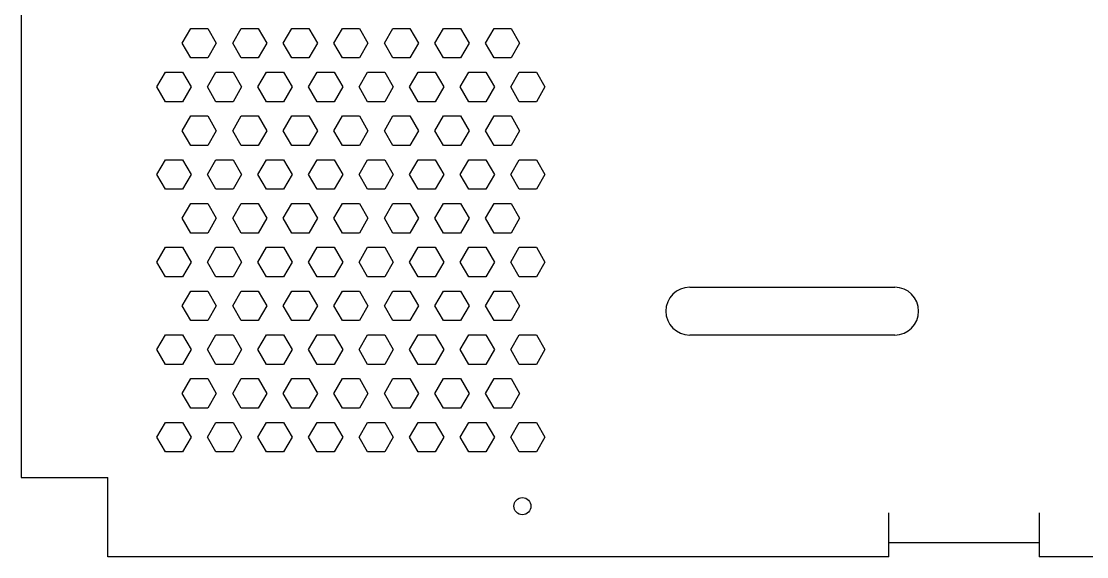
# Model space of a CAD drawing. Header units: millimetres. Extents: x -156 to 156, y 0 to 176.
# Drawn here: x -155.9 to 0, y 0 to 78.4 of the extents above; entities that cross this region are included whole.
import ezdxf

# ---------------------------------------------------------------- set-up
doc = ezdxf.new("R2010")
doc.units = ezdxf.units.MM

msp = doc.modelspace()

# ---------------------------------------------------------------- linework, layer by layer
at = {"color": 7, "linetype": 'Continuous', "lineweight": 25}
for p, q in [((-155.94, 164.4), (-155.94, 11.6)), ((-132.4, 75.18), (-131.15, 77.35)), ((-131.15, 77.35), (-128.65, 77.35)), ((-128.65, 77.35), (-127.4, 75.18)), ((-125, 75.18), (-123.75, 77.35)), ((-123.75, 77.35), (-121.25, 77.35)), ((-121.25, 77.35), (-120, 75.18)), ((-117.6, 75.18), (-116.35, 77.35)), ((-116.35, 77.35), (-113.85, 77.35)), ((-113.85, 77.35), (-112.6, 75.18)), ((-110.2, 75.18), (-108.95, 77.35)), ((-108.95, 77.35), (-106.45, 77.35)), ((-106.45, 77.35), (-105.2, 75.18)), ((-102.8, 75.18), (-101.55, 77.35)), ((-101.55, 77.35), (-99.05, 77.35)), ((-99.05, 77.35), (-97.8, 75.18)), ((-95.4, 75.18), (-94.15, 77.35)), ((-94.15, 77.35), (-91.65, 77.35)), ((-91.65, 77.35), (-90.4, 75.18)), ((-88, 75.18), (-86.75, 77.35)), ((-86.75, 77.35), (-84.25, 77.35)), ((-84.25, 77.35), (-83, 75.18)), ((-131.15, 73.02), (-132.4, 75.18)), ((-127.4, 75.18), (-128.65, 73.02)), ((-123.75, 73.02), (-125, 75.18)), ((-120, 75.18), (-121.25, 73.02)), ((-116.35, 73.02), (-117.6, 75.18)), ((-112.6, 75.18), (-113.85, 73.02)), ((-108.95, 73.02), (-110.2, 75.18)), ((-105.2, 75.18), (-106.45, 73.02)), ((-101.55, 73.02), (-102.8, 75.18)), ((-97.8, 75.18), (-99.05, 73.02)), ((-94.15, 73.02), (-95.4, 75.18)), ((-90.4, 75.18), (-91.65, 73.02)), ((-86.75, 73.02), (-88, 75.18)), ((-83, 75.18), (-84.25, 73.02)), ((-128.65, 73.02), (-131.15, 73.02)), ((-121.25, 73.02), (-123.75, 73.02)), ((-113.85, 73.02), (-116.35, 73.02)), ((-106.45, 73.02), (-108.95, 73.02)), ((-99.05, 73.02), (-101.55, 73.02)), ((-91.65, 73.02), (-94.15, 73.02)), ((-84.25, 73.02), (-86.75, 73.02)), ((-136.1, 68.77), (-134.85, 70.94)), ((-134.85, 70.94), (-132.35, 70.94)), ((-132.35, 70.94), (-131.1, 68.77)), ((-128.7, 68.77), (-127.45, 70.94)), ((-127.45, 70.94), (-124.95, 70.94)), ((-124.95, 70.94), (-123.7, 68.77)), ((-121.3, 68.77), (-120.05, 70.94)), ((-120.05, 70.94), (-117.55, 70.94)), ((-117.55, 70.94), (-116.3, 68.77)), ((-113.9, 68.77), (-112.65, 70.94)), ((-112.65, 70.94), (-110.15, 70.94)), ((-110.15, 70.94), (-108.9, 68.77)), ((-106.5, 68.77), (-105.25, 70.94)), ((-105.25, 70.94), (-102.75, 70.94)), ((-102.75, 70.94), (-101.5, 68.77)), ((-99.1, 68.77), (-97.85, 70.94)), ((-97.85, 70.94), (-95.35, 70.94)), ((-95.35, 70.94), (-94.1, 68.77)), ((-91.7, 68.77), (-90.45, 70.94)), ((-90.45, 70.94), (-87.95, 70.94)), ((-87.95, 70.94), (-86.7, 68.77)), ((-84.3, 68.77), (-83.05, 70.94)), ((-83.05, 70.94), (-80.55, 70.94)), ((-80.55, 70.94), (-79.3, 68.77)), ((-134.85, 66.61), (-136.1, 68.77)), ((-131.1, 68.77), (-132.35, 66.61)), ((-127.45, 66.61), (-128.7, 68.77)), ((-123.7, 68.77), (-124.95, 66.61)), ((-120.05, 66.61), (-121.3, 68.77)), ((-116.3, 68.77), (-117.55, 66.61)), ((-112.65, 66.61), (-113.9, 68.77)), ((-108.9, 68.77), (-110.15, 66.61)), ((-105.25, 66.61), (-106.5, 68.77)), ((-101.5, 68.77), (-102.75, 66.61)), ((-97.85, 66.61), (-99.1, 68.77)), ((-94.1, 68.77), (-95.35, 66.61)), ((-90.45, 66.61), (-91.7, 68.77)), ((-86.7, 68.77), (-87.95, 66.61)), ((-83.05, 66.61), (-84.3, 68.77)), ((-79.3, 68.77), (-80.55, 66.61)), ((-132.35, 66.61), (-134.85, 66.61)), ((-124.95, 66.61), (-127.45, 66.61)), ((-117.55, 66.61), (-120.05, 66.61)), ((-110.15, 66.61), (-112.65, 66.61)), ((-102.75, 66.61), (-105.25, 66.61)), ((-95.35, 66.61), (-97.85, 66.61)), ((-87.95, 66.61), (-90.45, 66.61)), ((-80.55, 66.61), (-83.05, 66.61)), ((-132.4, 62.37), (-131.15, 64.53)), ((-131.15, 64.53), (-128.65, 64.53)), ((-128.65, 64.53), (-127.4, 62.37)), ((-125, 62.37), (-123.75, 64.53)), ((-123.75, 64.53), (-121.25, 64.53)), ((-121.25, 64.53), (-120, 62.37)), ((-117.6, 62.37), (-116.35, 64.53)), ((-116.35, 64.53), (-113.85, 64.53)), ((-113.85, 64.53), (-112.6, 62.37)), ((-110.2, 62.37), (-108.95, 64.53)), ((-108.95, 64.53), (-106.45, 64.53)), ((-106.45, 64.53), (-105.2, 62.37)), ((-102.8, 62.37), (-101.55, 64.53)), ((-101.55, 64.53), (-99.05, 64.53)), ((-99.05, 64.53), (-97.8, 62.37)), ((-95.4, 62.37), (-94.15, 64.53)), ((-94.15, 64.53), (-91.65, 64.53)), ((-91.65, 64.53), (-90.4, 62.37)), ((-88, 62.37), (-86.75, 64.53)), ((-86.75, 64.53), (-84.25, 64.53)), ((-84.25, 64.53), (-83, 62.37)), ((-131.15, 60.2), (-132.4, 62.37)), ((-127.4, 62.37), (-128.65, 60.2)), ((-123.75, 60.2), (-125, 62.37)), ((-120, 62.37), (-121.25, 60.2)), ((-116.35, 60.2), (-117.6, 62.37)), ((-112.6, 62.37), (-113.85, 60.2)), ((-108.95, 60.2), (-110.2, 62.37)), ((-105.2, 62.37), (-106.45, 60.2)), ((-101.55, 60.2), (-102.8, 62.37)), ((-97.8, 62.37), (-99.05, 60.2)), ((-94.15, 60.2), (-95.4, 62.37)), ((-90.4, 62.37), (-91.65, 60.2)), ((-86.75, 60.2), (-88, 62.37)), ((-83, 62.37), (-84.25, 60.2)), ((-128.65, 60.2), (-131.15, 60.2)), ((-121.25, 60.2), (-123.75, 60.2)), ((-113.85, 60.2), (-116.35, 60.2)), ((-106.45, 60.2), (-108.95, 60.2)), ((-99.05, 60.2), (-101.55, 60.2)), ((-91.65, 60.2), (-94.15, 60.2)), ((-84.25, 60.2), (-86.75, 60.2)), ((-136.1, 55.96), (-134.85, 58.12)), ((-134.85, 58.12), (-132.35, 58.12)), ((-132.35, 58.12), (-131.1, 55.96)), ((-128.7, 55.96), (-127.45, 58.12)), ((-127.45, 58.12), (-124.95, 58.12)), ((-124.95, 58.12), (-123.7, 55.96)), ((-121.3, 55.96), (-120.05, 58.12)), ((-120.05, 58.12), (-117.55, 58.12)), ((-117.55, 58.12), (-116.3, 55.96)), ((-113.9, 55.96), (-112.65, 58.12)), ((-112.65, 58.12), (-110.15, 58.12)), ((-110.15, 58.12), (-108.9, 55.96)), ((-106.5, 55.96), (-105.25, 58.12)), ((-105.25, 58.12), (-102.75, 58.12)), ((-102.75, 58.12), (-101.5, 55.96)), ((-99.1, 55.96), (-97.85, 58.12)), ((-97.85, 58.12), (-95.35, 58.12)), ((-95.35, 58.12), (-94.1, 55.96)), ((-91.7, 55.96), (-90.45, 58.12)), ((-90.45, 58.12), (-87.95, 58.12)), ((-87.95, 58.12), (-86.7, 55.96)), ((-84.3, 55.96), (-83.05, 58.12)), ((-83.05, 58.12), (-80.55, 58.12)), ((-80.55, 58.12), (-79.3, 55.96)), ((-134.85, 53.79), (-136.1, 55.96)), ((-131.1, 55.96), (-132.35, 53.79)), ((-127.45, 53.79), (-128.7, 55.96)), ((-123.7, 55.96), (-124.95, 53.79)), ((-120.05, 53.79), (-121.3, 55.96)), ((-116.3, 55.96), (-117.55, 53.79)), ((-112.65, 53.79), (-113.9, 55.96)), ((-108.9, 55.96), (-110.15, 53.79)), ((-105.25, 53.79), (-106.5, 55.96)), ((-101.5, 55.96), (-102.75, 53.79)), ((-97.85, 53.79), (-99.1, 55.96)), ((-94.1, 55.96), (-95.35, 53.79)), ((-90.45, 53.79), (-91.7, 55.96)), ((-86.7, 55.96), (-87.95, 53.79)), ((-83.05, 53.79), (-84.3, 55.96)), ((-79.3, 55.96), (-80.55, 53.79)), ((-132.35, 53.79), (-134.85, 53.79)), ((-124.95, 53.79), (-127.45, 53.79)), ((-117.55, 53.79), (-120.05, 53.79)), ((-110.15, 53.79), (-112.65, 53.79)), ((-102.75, 53.79), (-105.25, 53.79)), ((-95.35, 53.79), (-97.85, 53.79)), ((-87.95, 53.79), (-90.45, 53.79)), ((-80.55, 53.79), (-83.05, 53.79)), ((-132.4, 49.55), (-131.15, 51.71)), ((-131.15, 51.71), (-128.65, 51.71)), ((-128.65, 51.71), (-127.4, 49.55)), ((-125, 49.55), (-123.75, 51.71)), ((-123.75, 51.71), (-121.25, 51.71)), ((-121.25, 51.71), (-120, 49.55)), ((-117.6, 49.55), (-116.35, 51.71)), ((-116.35, 51.71), (-113.85, 51.71)), ((-113.85, 51.71), (-112.6, 49.55)), ((-110.2, 49.55), (-108.95, 51.71)), ((-108.95, 51.71), (-106.45, 51.71)), ((-106.45, 51.71), (-105.2, 49.55)), ((-102.8, 49.55), (-101.55, 51.71)), ((-101.55, 51.71), (-99.05, 51.71)), ((-99.05, 51.71), (-97.8, 49.55)), ((-95.4, 49.55), (-94.15, 51.71)), ((-94.15, 51.71), (-91.65, 51.71)), ((-91.65, 51.71), (-90.4, 49.55)), ((-88, 49.55), (-86.75, 51.71)), ((-86.75, 51.71), (-84.25, 51.71)), ((-84.25, 51.71), (-83, 49.55)), ((-131.15, 47.38), (-132.4, 49.55)), ((-127.4, 49.55), (-128.65, 47.38)), ((-123.75, 47.38), (-125, 49.55)), ((-120, 49.55), (-121.25, 47.38)), ((-116.35, 47.38), (-117.6, 49.55)), ((-112.6, 49.55), (-113.85, 47.38)), ((-108.95, 47.38), (-110.2, 49.55)), ((-105.2, 49.55), (-106.45, 47.38)), ((-101.55, 47.38), (-102.8, 49.55)), ((-97.8, 49.55), (-99.05, 47.38)), ((-94.15, 47.38), (-95.4, 49.55)), ((-90.4, 49.55), (-91.65, 47.38)), ((-86.75, 47.38), (-88, 49.55)), ((-83, 49.55), (-84.25, 47.38)), ((-128.65, 47.38), (-131.15, 47.38)), ((-121.25, 47.38), (-123.75, 47.38)), ((-113.85, 47.38), (-116.35, 47.38)), ((-106.45, 47.38), (-108.95, 47.38)), ((-99.05, 47.38), (-101.55, 47.38)), ((-91.65, 47.38), (-94.15, 47.38)), ((-84.25, 47.38), (-86.75, 47.38)), ((-136.1, 43.14), (-134.85, 45.3)), ((-134.85, 45.3), (-132.35, 45.3)), ((-132.35, 45.3), (-131.1, 43.14)), ((-128.7, 43.14), (-127.45, 45.3)), ((-127.45, 45.3), (-124.95, 45.3)), ((-124.95, 45.3), (-123.7, 43.14)), ((-121.3, 43.14), (-120.05, 45.3)), ((-120.05, 45.3), (-117.55, 45.3)), ((-117.55, 45.3), (-116.3, 43.14)), ((-113.9, 43.14), (-112.65, 45.3)), ((-112.65, 45.3), (-110.15, 45.3)), ((-110.15, 45.3), (-108.9, 43.14)), ((-106.5, 43.14), (-105.25, 45.3)), ((-105.25, 45.3), (-102.75, 45.3)), ((-102.75, 45.3), (-101.5, 43.14)), ((-99.1, 43.14), (-97.85, 45.3)), ((-97.85, 45.3), (-95.35, 45.3)), ((-95.35, 45.3), (-94.1, 43.14)), ((-91.7, 43.14), (-90.45, 45.3)), ((-90.45, 45.3), (-87.95, 45.3)), ((-87.95, 45.3), (-86.7, 43.14)), ((-84.3, 43.14), (-83.05, 45.3)), ((-83.05, 45.3), (-80.55, 45.3)), ((-80.55, 45.3), (-79.3, 43.14)), ((-134.85, 40.97), (-136.1, 43.14)), ((-131.1, 43.14), (-132.35, 40.97)), ((-127.45, 40.97), (-128.7, 43.14)), ((-123.7, 43.14), (-124.95, 40.97)), ((-120.05, 40.97), (-121.3, 43.14)), ((-116.3, 43.14), (-117.55, 40.97)), ((-112.65, 40.97), (-113.9, 43.14)), ((-108.9, 43.14), (-110.15, 40.97)), ((-105.25, 40.97), (-106.5, 43.14)), ((-101.5, 43.14), (-102.75, 40.97)), ((-97.85, 40.97), (-99.1, 43.14)), ((-94.1, 43.14), (-95.35, 40.97)), ((-90.45, 40.97), (-91.7, 43.14)), ((-86.7, 43.14), (-87.95, 40.97)), ((-83.05, 40.97), (-84.3, 43.14)), ((-79.3, 43.14), (-80.55, 40.97)), ((-132.35, 40.97), (-134.85, 40.97)), ((-124.95, 40.97), (-127.45, 40.97)), ((-117.55, 40.97), (-120.05, 40.97)), ((-110.15, 40.97), (-112.65, 40.97)), ((-102.75, 40.97), (-105.25, 40.97)), ((-95.35, 40.97), (-97.85, 40.97)), ((-87.95, 40.97), (-90.45, 40.97)), ((-80.55, 40.97), (-83.05, 40.97)), ((-58.1, 39.45), (-28.1, 39.45)), ((-132.4, 36.73), (-131.15, 38.9)), ((-131.15, 38.9), (-128.65, 38.9)), ((-128.65, 38.9), (-127.4, 36.73)), ((-125, 36.73), (-123.75, 38.9)), ((-123.75, 38.9), (-121.25, 38.9)), ((-121.25, 38.9), (-120, 36.73)), ((-117.6, 36.73), (-116.35, 38.9)), ((-116.35, 38.9), (-113.85, 38.9)), ((-113.85, 38.9), (-112.6, 36.73)), ((-110.2, 36.73), (-108.95, 38.9)), ((-108.95, 38.9), (-106.45, 38.9)), ((-106.45, 38.9), (-105.2, 36.73)), ((-102.8, 36.73), (-101.55, 38.9)), ((-101.55, 38.9), (-99.05, 38.9)), ((-99.05, 38.9), (-97.8, 36.73)), ((-95.4, 36.73), (-94.15, 38.9)), ((-94.15, 38.9), (-91.65, 38.9)), ((-91.65, 38.9), (-90.4, 36.73)), ((-88, 36.73), (-86.75, 38.9)), ((-86.75, 38.9), (-84.25, 38.9)), ((-84.25, 38.9), (-83, 36.73)), ((-131.15, 34.57), (-132.4, 36.73)), ((-127.4, 36.73), (-128.65, 34.57)), ((-123.75, 34.57), (-125, 36.73)), ((-120, 36.73), (-121.25, 34.57)), ((-116.35, 34.57), (-117.6, 36.73)), ((-112.6, 36.73), (-113.85, 34.57)), ((-108.95, 34.57), (-110.2, 36.73)), ((-105.2, 36.73), (-106.45, 34.57)), ((-101.55, 34.57), (-102.8, 36.73)), ((-97.8, 36.73), (-99.05, 34.57)), ((-94.15, 34.57), (-95.4, 36.73)), ((-90.4, 36.73), (-91.65, 34.57)), ((-86.75, 34.57), (-88, 36.73)), ((-83, 36.73), (-84.25, 34.57)), ((-128.65, 34.57), (-131.15, 34.57)), ((-121.25, 34.57), (-123.75, 34.57)), ((-113.85, 34.57), (-116.35, 34.57)), ((-106.45, 34.57), (-108.95, 34.57)), ((-99.05, 34.57), (-101.55, 34.57)), ((-91.65, 34.57), (-94.15, 34.57)), ((-84.25, 34.57), (-86.75, 34.57)), ((-136.1, 30.32), (-134.85, 32.49)), ((-134.85, 32.49), (-132.35, 32.49)), ((-132.35, 32.49), (-131.1, 30.32)), ((-128.7, 30.32), (-127.45, 32.49)), ((-127.45, 32.49), (-124.95, 32.49)), ((-124.95, 32.49), (-123.7, 30.32)), ((-121.3, 30.32), (-120.05, 32.49)), ((-120.05, 32.49), (-117.55, 32.49)), ((-117.55, 32.49), (-116.3, 30.32)), ((-113.9, 30.32), (-112.65, 32.49)), ((-112.65, 32.49), (-110.15, 32.49)), ((-110.15, 32.49), (-108.9, 30.32)), ((-106.5, 30.32), (-105.25, 32.49)), ((-105.25, 32.49), (-102.75, 32.49)), ((-102.75, 32.49), (-101.5, 30.32)), ((-99.1, 30.32), (-97.85, 32.49)), ((-97.85, 32.49), (-95.35, 32.49)), ((-95.35, 32.49), (-94.1, 30.32)), ((-91.7, 30.32), (-90.45, 32.49)), ((-90.45, 32.49), (-87.95, 32.49)), ((-87.95, 32.49), (-86.7, 30.32)), ((-84.3, 30.32), (-83.05, 32.49)), ((-83.05, 32.49), (-80.55, 32.49)), ((-80.55, 32.49), (-79.3, 30.32)), ((-28.1, 32.45), (-58.1, 32.45)), ((-134.85, 28.16), (-136.1, 30.32)), ((-131.1, 30.32), (-132.35, 28.16)), ((-127.45, 28.16), (-128.7, 30.32)), ((-123.7, 30.32), (-124.95, 28.16)), ((-120.05, 28.16), (-121.3, 30.32)), ((-116.3, 30.32), (-117.55, 28.16)), ((-112.65, 28.16), (-113.9, 30.32)), ((-108.9, 30.32), (-110.15, 28.16)), ((-105.25, 28.16), (-106.5, 30.32)), ((-101.5, 30.32), (-102.75, 28.16)), ((-97.85, 28.16), (-99.1, 30.32)), ((-94.1, 30.32), (-95.35, 28.16)), ((-90.45, 28.16), (-91.7, 30.32)), ((-86.7, 30.32), (-87.95, 28.16)), ((-83.05, 28.16), (-84.3, 30.32)), ((-79.3, 30.32), (-80.55, 28.16)), ((-132.35, 28.16), (-134.85, 28.16)), ((-124.95, 28.16), (-127.45, 28.16)), ((-117.55, 28.16), (-120.05, 28.16)), ((-110.15, 28.16), (-112.65, 28.16)), ((-102.75, 28.16), (-105.25, 28.16)), ((-95.35, 28.16), (-97.85, 28.16)), ((-87.95, 28.16), (-90.45, 28.16)), ((-80.55, 28.16), (-83.05, 28.16)), ((-132.4, 23.91), (-131.15, 26.08)), ((-131.15, 26.08), (-128.65, 26.08)), ((-128.65, 26.08), (-127.4, 23.91)), ((-125, 23.91), (-123.75, 26.08)), ((-123.75, 26.08), (-121.25, 26.08)), ((-121.25, 26.08), (-120, 23.91)), ((-117.6, 23.91), (-116.35, 26.08)), ((-116.35, 26.08), (-113.85, 26.08)), ((-113.85, 26.08), (-112.6, 23.91)), ((-110.2, 23.91), (-108.95, 26.08)), ((-108.95, 26.08), (-106.45, 26.08)), ((-106.45, 26.08), (-105.2, 23.91)), ((-102.8, 23.91), (-101.55, 26.08)), ((-101.55, 26.08), (-99.05, 26.08)), ((-99.05, 26.08), (-97.8, 23.91)), ((-95.4, 23.91), (-94.15, 26.08)), ((-94.15, 26.08), (-91.65, 26.08)), ((-91.65, 26.08), (-90.4, 23.91)), ((-88, 23.91), (-86.75, 26.08)), ((-86.75, 26.08), (-84.25, 26.08)), ((-84.25, 26.08), (-83, 23.91)), ((-131.15, 21.75), (-132.4, 23.91)), ((-127.4, 23.91), (-128.65, 21.75)), ((-123.75, 21.75), (-125, 23.91)), ((-120, 23.91), (-121.25, 21.75)), ((-116.35, 21.75), (-117.6, 23.91)), ((-112.6, 23.91), (-113.85, 21.75)), ((-108.95, 21.75), (-110.2, 23.91)), ((-105.2, 23.91), (-106.45, 21.75)), ((-101.55, 21.75), (-102.8, 23.91)), ((-97.8, 23.91), (-99.05, 21.75)), ((-94.15, 21.75), (-95.4, 23.91)), ((-90.4, 23.91), (-91.65, 21.75)), ((-86.75, 21.75), (-88, 23.91)), ((-83, 23.91), (-84.25, 21.75)), ((-128.65, 21.75), (-131.15, 21.75)), ((-121.25, 21.75), (-123.75, 21.75)), ((-113.85, 21.75), (-116.35, 21.75)), ((-106.45, 21.75), (-108.95, 21.75)), ((-99.05, 21.75), (-101.55, 21.75)), ((-91.65, 21.75), (-94.15, 21.75)), ((-84.25, 21.75), (-86.75, 21.75)), ((-136.1, 17.51), (-134.85, 19.67)), ((-134.85, 19.67), (-132.35, 19.67)), ((-132.35, 19.67), (-131.1, 17.51)), ((-128.7, 17.51), (-127.45, 19.67)), ((-127.45, 19.67), (-124.95, 19.67)), ((-124.95, 19.67), (-123.7, 17.51)), ((-121.3, 17.51), (-120.05, 19.67)), ((-120.05, 19.67), (-117.55, 19.67)), ((-117.55, 19.67), (-116.3, 17.51)), ((-113.9, 17.51), (-112.65, 19.67)), ((-112.65, 19.67), (-110.15, 19.67)), ((-110.15, 19.67), (-108.9, 17.51)), ((-106.5, 17.51), (-105.25, 19.67)), ((-105.25, 19.67), (-102.75, 19.67)), ((-102.75, 19.67), (-101.5, 17.51)), ((-99.1, 17.51), (-97.85, 19.67)), ((-97.85, 19.67), (-95.35, 19.67)), ((-95.35, 19.67), (-94.1, 17.51)), ((-91.7, 17.51), (-90.45, 19.67)), ((-90.45, 19.67), (-87.95, 19.67)), ((-87.95, 19.67), (-86.7, 17.51)), ((-84.3, 17.51), (-83.05, 19.67)), ((-83.05, 19.67), (-80.55, 19.67)), ((-80.55, 19.67), (-79.3, 17.51)), ((-134.85, 15.34), (-136.1, 17.51)), ((-131.1, 17.51), (-132.35, 15.34)), ((-127.45, 15.34), (-128.7, 17.51)), ((-123.7, 17.51), (-124.95, 15.34)), ((-120.05, 15.34), (-121.3, 17.51)), ((-116.3, 17.51), (-117.55, 15.34)), ((-112.65, 15.34), (-113.9, 17.51)), ((-108.9, 17.51), (-110.15, 15.34)), ((-105.25, 15.34), (-106.5, 17.51)), ((-101.5, 17.51), (-102.75, 15.34)), ((-97.85, 15.34), (-99.1, 17.51)), ((-94.1, 17.51), (-95.35, 15.34)), ((-90.45, 15.34), (-91.7, 17.51)), ((-86.7, 17.51), (-87.95, 15.34)), ((-83.05, 15.34), (-84.3, 17.51)), ((-79.3, 17.51), (-80.55, 15.34)), ((-132.35, 15.34), (-134.85, 15.34)), ((-124.95, 15.34), (-127.45, 15.34)), ((-117.55, 15.34), (-120.05, 15.34)), ((-110.15, 15.34), (-112.65, 15.34)), ((-102.75, 15.34), (-105.25, 15.34)), ((-95.35, 15.34), (-97.85, 15.34)), ((-87.95, 15.34), (-90.45, 15.34)), ((-80.55, 15.34), (-83.05, 15.34)), ((-155.94, 11.6), (-143.29, 11.6)), ((-143.29, 0), (-143.29, 11.6)), ((-28.95, 0), (-28.95, 6.4)), ((-6.95, 6.4), (-6.95, 0)), ((-28.95, 2.1), (-6.95, 2.1)), ((-28.95, 0), (-143.29, 0)), ((28.95, 0), (-6.95, 0))]:
    msp.add_line(p, q, dxfattribs=at)
msp.add_circle((-82.6, 7.4), 1.25, dxfattribs=at)
for centre, start, end in [((-58.1, 35.95), 90, 270), ((-28.1, 35.95), 270, 90)]:
    msp.add_arc(centre, 3.5, start, end, dxfattribs=at)

doc.saveas('drawing.dxf')
